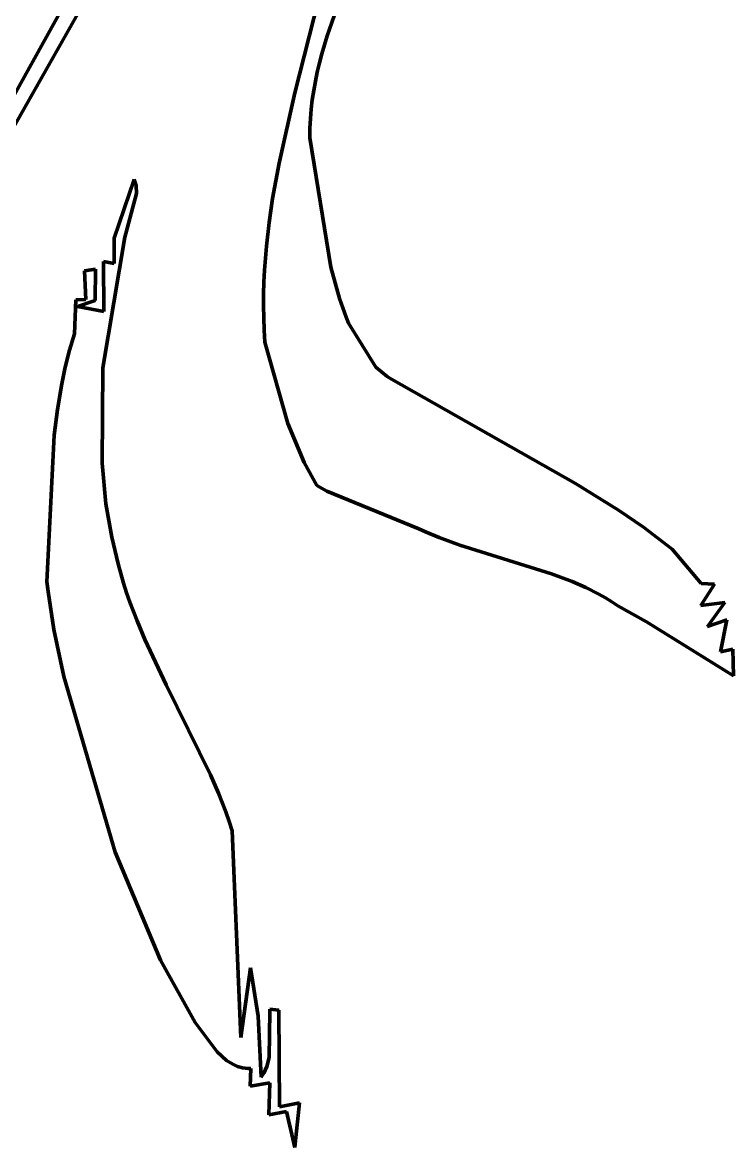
# Model space of a CAD drawing. Header units: millimetres. Extents: x 0 to 11.1, y 0 to 17.3.
# Drawn here: x 1.468 to 2.536, y 6.512 to 8.201 of the extents above; entities that cross this region are included whole.
import ezdxf

# ---------------------------------------------------------------- set-up
doc = ezdxf.new("R2010")
doc.units = ezdxf.units.MM
doc.layers.add('color#010101ff', color=7, linetype='CONTINUOUS', lineweight=100)
doc.layers.add('color#ffffffff', color=7, linetype='CONTINUOUS', lineweight=100)

msp = doc.modelspace()

# ---------------------------------------------------------------- linework, layer by layer
at = {"layer": 'color#010101ff'}
for p, q in [((1.6176, 8.3327), (1.4377, 8.0136)), ((1.397, 7.9864), (1.5723, 8.3022)), ((1.8776, 8.0961), (1.9129, 8.2359)), ((1.9398, 8.2216), (1.9259, 8.1814)), ((1.9259, 8.1814), (1.9179, 8.1543)), ((1.9179, 8.1543), (1.9143, 8.1407)), ((1.911, 8.1269), (1.9082, 8.1132)), ((1.9143, 8.1407), (1.911, 8.1269)), ((1.9082, 8.1132), (1.9057, 8.0993)), ((1.8537, 7.9903), (1.8776, 8.0961)), ((1.9057, 8.0993), (1.9036, 8.0853)), ((1.9036, 8.0853), (1.902, 8.0713)), ((1.902, 8.0713), (1.9008, 8.0571)), ((1.9001, 8.0429), (1.9, 8.0285)), ((1.9008, 8.0571), (1.9001, 8.0429)), ((1.9, 8.0285), (1.9312, 7.8342)), ((1.844, 7.937), (1.8537, 7.9903)), ((1.6063, 7.8774), (1.6362, 7.9658)), ((1.6362, 7.9658), (1.6389, 7.9567)), ((1.6398, 7.9447), (1.6235, 7.8848)), ((1.6389, 7.9567), (1.6398, 7.9447)), ((1.8388, 7.9014), (1.844, 7.937)), ((1.8347, 7.8657), (1.8388, 7.9014)), ((1.622, 7.8789), (1.5889, 7.6828)), ((1.6059, 7.8395), (1.6063, 7.8774)), ((1.6235, 7.8848), (1.622, 7.8789)), ((1.8331, 7.8477), (1.8347, 7.8657)), ((1.5908, 7.7677), (1.5902, 7.8427)), ((1.5902, 7.8427), (1.6059, 7.8395)), ((1.8318, 7.8298), (1.8331, 7.8477)), ((1.5614, 7.8286), (1.5783, 7.8313)), ((1.5638, 7.7855), (1.5614, 7.8286)), ((1.5783, 7.8313), (1.5776, 7.7842)), ((1.831, 7.8118), (1.8318, 7.8298)), ((1.9312, 7.8342), (1.9444, 7.7869)), ((1.8304, 7.7939), (1.831, 7.8118)), ((1.8303, 7.7758), (1.8304, 7.7939)), ((1.5467, 7.734), (1.5486, 7.785)), ((1.5486, 7.785), (1.5638, 7.7855)), ((1.5776, 7.7842), (1.551, 7.7752)), ((1.551, 7.7752), (1.5908, 7.7677)), ((1.8306, 7.7578), (1.8303, 7.7758)), ((1.9444, 7.7869), (1.9543, 7.759)), ((1.8314, 7.7397), (1.8306, 7.7578)), ((1.9543, 7.759), (1.958, 7.7498)), ((1.8325, 7.7216), (1.8314, 7.7397)), ((1.958, 7.7498), (1.9991, 7.6841)), ((1.5391, 7.7092), (1.5467, 7.734)), ((1.867, 7.5994), (1.8325, 7.7216)), ((1.5327, 7.684), (1.5391, 7.7092)), ((1.5273, 7.6587), (1.5327, 7.684)), ((1.5889, 7.6828), (1.5881, 7.5399)), ((1.9991, 7.6841), (2.0162, 7.6698)), ((1.5209, 7.6205), (1.5273, 7.6587)), ((2.0162, 7.6698), (2.0226, 7.6659)), ((2.0226, 7.6659), (2.299, 7.5092)), ((1.5161, 7.5819), (1.5209, 7.6205)), ((1.8915, 7.5409), (1.867, 7.5994)), ((1.505, 7.3614), (1.5161, 7.5819)), ((1.5881, 7.5399), (1.5938, 7.4789)), ((1.9106, 7.5064), (1.8915, 7.5409)), ((1.9254, 7.4977), (1.9106, 7.5064)), ((2.299, 7.5092), (2.3632, 7.4693)), ((2.0636, 7.4411), (1.9254, 7.4977)), ((1.5938, 7.4789), (1.6024, 7.4286)), ((2.3632, 7.4693), (2.4007, 7.4437)), ((2.0736, 7.4365), (2.0636, 7.4411)), ((2.0941, 7.428), (2.0736, 7.4365)), ((2.4007, 7.4437), (2.4441, 7.4104)), ((1.6024, 7.4286), (1.6122, 7.3888)), ((2.1253, 7.4166), (2.0941, 7.428)), ((2.263, 7.3737), (2.1253, 7.4166)), ((2.4441, 7.4104), (2.4877, 7.3589)), ((1.6122, 7.3888), (1.616, 7.3741)), ((1.616, 7.3741), (1.6202, 7.3596)), ((2.294, 7.3618), (2.263, 7.3737)), ((1.5068, 7.3471), (1.505, 7.3614)), ((1.6202, 7.3596), (1.6248, 7.3452)), ((2.3141, 7.3528), (2.294, 7.3618)), ((2.3339, 7.3428), (2.3141, 7.3528)), ((2.5074, 7.358), (2.4868, 7.3262)), ((2.4877, 7.3589), (2.5074, 7.358)), ((1.5157, 7.2899), (1.5068, 7.3471)), ((1.6248, 7.3452), (1.6297, 7.3309)), ((2.3436, 7.3374), (2.3339, 7.3428)), ((2.3531, 7.3316), (2.3436, 7.3374)), ((1.6297, 7.3309), (1.6404, 7.3028)), ((2.3625, 7.3254), (2.3531, 7.3316)), ((2.4054, 7.3016), (2.3625, 7.3254)), ((2.4868, 7.3262), (2.5231, 7.3305)), ((2.5231, 7.3305), (2.497, 7.2946)), ((1.6404, 7.3028), (1.652, 7.2751)), ((2.536, 7.2206), (2.4054, 7.3016)), ((2.497, 7.2946), (2.5262, 7.3045)), ((2.5262, 7.3045), (2.5165, 7.2563)), ((1.5305, 7.2192), (1.5157, 7.2899)), ((1.652, 7.2751), (1.6844, 7.207)), ((2.5165, 7.2563), (2.5349, 7.2604)), ((2.5349, 7.2604), (2.536, 7.2206)), ((1.6077, 6.9555), (1.5305, 7.2192)), ((1.6844, 7.207), (1.751, 7.0717)), ((1.751, 7.0717), (1.7629, 7.044)), ((1.7629, 7.044), (1.7738, 7.016)), ((1.7738, 7.016), (1.7788, 7.0017)), ((1.7788, 7.0017), (1.7834, 6.9874)), ((1.7834, 6.9874), (1.7965, 6.6774)), ((1.6755, 6.7934), (1.6077, 6.9555)), ((1.7275, 6.6996), (1.6755, 6.7934)), ((1.7965, 6.6774), (1.8107, 6.7821)), ((1.8107, 6.7821), (1.8224, 6.7092)), ((1.8224, 6.7092), (1.8267, 6.6178)), ((1.839, 6.6472), (1.8396, 6.7162)), ((1.8396, 6.7162), (1.8399, 6.7197)), ((1.8399, 6.7197), (1.8534, 6.7181)), ((1.8534, 6.7181), (1.8542, 6.5732)), ((1.7607, 6.6559), (1.7275, 6.6996)), ((1.7749, 6.6429), (1.7607, 6.6559)), ((1.7845, 6.637), (1.7749, 6.6429)), ((1.8354, 6.6335), (1.839, 6.6472)), ((1.7915, 6.6339), (1.7845, 6.637)), ((1.7989, 6.6318), (1.7915, 6.6339)), ((1.807, 6.6307), (1.7989, 6.6318)), ((1.8112, 6.6306), (1.807, 6.6307)), ((1.8104, 6.6043), (1.8112, 6.6306)), ((1.8267, 6.6178), (1.8308, 6.6239)), ((1.8308, 6.6239), (1.8354, 6.6335)), ((1.8398, 6.6094), (1.8104, 6.6043)), ((1.8383, 6.5609), (1.8398, 6.6094)), ((1.8542, 6.5732), (1.8844, 6.5794)), ((1.8844, 6.5794), (1.8778, 6.5178)), ((1.8648, 6.5661), (1.8383, 6.5609)), ((1.8772, 6.5121), (1.8648, 6.5661)), ((1.8778, 6.5178), (1.8772, 6.5121))]:
    msp.add_line(p, q, dxfattribs=at)
at = {"layer": 'color#ffffffff'}
for p, q in [((1.4377, 8.0136), (1.6176, 8.3327)), ((1.5723, 8.3022), (1.397, 7.9864)), ((1.9129, 8.2359), (1.8776, 8.0961)), ((1.9259, 8.1814), (1.9398, 8.2216)), ((1.9179, 8.1543), (1.9259, 8.1814)), ((1.9143, 8.1407), (1.9179, 8.1543)), ((1.9082, 8.1132), (1.911, 8.1269)), ((1.911, 8.1269), (1.9143, 8.1407)), ((1.9057, 8.0993), (1.9082, 8.1132)), ((1.8776, 8.0961), (1.8537, 7.9903)), ((1.9036, 8.0853), (1.9057, 8.0993)), ((1.902, 8.0713), (1.9036, 8.0853)), ((1.9008, 8.0571), (1.902, 8.0713)), ((1.9, 8.0285), (1.9001, 8.0429)), ((1.9001, 8.0429), (1.9008, 8.0571)), ((1.9312, 7.8342), (1.9, 8.0285)), ((1.8537, 7.9903), (1.844, 7.937)), ((1.6362, 7.9658), (1.6063, 7.8774)), ((1.6389, 7.9567), (1.6362, 7.9658)), ((1.6235, 7.8848), (1.6398, 7.9447)), ((1.6398, 7.9447), (1.6389, 7.9567)), ((1.844, 7.937), (1.8388, 7.9014)), ((1.8388, 7.9014), (1.8347, 7.8657)), ((1.5889, 7.6828), (1.622, 7.8789)), ((1.6063, 7.8774), (1.6059, 7.8395)), ((1.622, 7.8789), (1.6235, 7.8848)), ((1.8347, 7.8657), (1.8331, 7.8477)), ((1.6059, 7.8395), (1.5902, 7.8427)), ((1.5902, 7.8427), (1.5908, 7.7677)), ((1.8331, 7.8477), (1.8318, 7.8298)), ((1.5783, 7.8313), (1.5614, 7.8286)), ((1.5614, 7.8286), (1.5638, 7.7855)), ((1.5776, 7.7842), (1.5783, 7.8313)), ((1.8318, 7.8298), (1.831, 7.8118)), ((1.9444, 7.7869), (1.9312, 7.8342)), ((1.831, 7.8118), (1.8304, 7.7939)), ((1.8304, 7.7939), (1.8303, 7.7758)), ((1.5486, 7.785), (1.5467, 7.734)), ((1.5638, 7.7855), (1.5486, 7.785)), ((1.551, 7.7752), (1.5776, 7.7842)), ((1.5908, 7.7677), (1.551, 7.7752)), ((1.8303, 7.7758), (1.8306, 7.7578)), ((1.9543, 7.759), (1.9444, 7.7869)), ((1.8306, 7.7578), (1.8314, 7.7397)), ((1.958, 7.7498), (1.9543, 7.759)), ((1.8314, 7.7397), (1.8325, 7.7216)), ((1.9991, 7.6841), (1.958, 7.7498)), ((1.5467, 7.734), (1.5391, 7.7092)), ((1.8325, 7.7216), (1.867, 7.5994)), ((1.5391, 7.7092), (1.5327, 7.684)), ((1.5327, 7.684), (1.5273, 7.6587)), ((1.5881, 7.5399), (1.5889, 7.6828)), ((2.0162, 7.6698), (1.9991, 7.6841)), ((1.5273, 7.6587), (1.5209, 7.6205)), ((2.0226, 7.6659), (2.0162, 7.6698)), ((2.299, 7.5092), (2.0226, 7.6659)), ((1.5209, 7.6205), (1.5161, 7.5819)), ((1.867, 7.5994), (1.8915, 7.5409)), ((1.5161, 7.5819), (1.505, 7.3614)), ((1.5938, 7.4789), (1.5881, 7.5399)), ((1.8915, 7.5409), (1.9106, 7.5064)), ((1.9106, 7.5064), (1.9254, 7.4977)), ((2.3632, 7.4693), (2.299, 7.5092)), ((1.9254, 7.4977), (2.0636, 7.4411)), ((1.6024, 7.4286), (1.5938, 7.4789)), ((2.4007, 7.4437), (2.3632, 7.4693)), ((2.0636, 7.4411), (2.0736, 7.4365)), ((2.0736, 7.4365), (2.0941, 7.428)), ((2.4441, 7.4104), (2.4007, 7.4437)), ((1.6122, 7.3888), (1.6024, 7.4286)), ((2.0941, 7.428), (2.1253, 7.4166)), ((2.1253, 7.4166), (2.263, 7.3737)), ((2.4877, 7.3589), (2.4441, 7.4104)), ((1.616, 7.3741), (1.6122, 7.3888)), ((1.6202, 7.3596), (1.616, 7.3741)), ((2.263, 7.3737), (2.294, 7.3618)), ((1.505, 7.3614), (1.5068, 7.3471)), ((1.6248, 7.3452), (1.6202, 7.3596)), ((2.294, 7.3618), (2.3141, 7.3528)), ((2.3141, 7.3528), (2.3339, 7.3428)), ((2.4868, 7.3262), (2.5074, 7.358)), ((2.5074, 7.358), (2.4877, 7.3589)), ((1.5068, 7.3471), (1.5157, 7.2899)), ((1.6297, 7.3309), (1.6248, 7.3452)), ((2.3339, 7.3428), (2.3436, 7.3374)), ((2.3436, 7.3374), (2.3531, 7.3316)), ((1.6404, 7.3028), (1.6297, 7.3309)), ((2.3531, 7.3316), (2.3625, 7.3254)), ((2.3625, 7.3254), (2.4054, 7.3016)), ((2.5231, 7.3305), (2.4868, 7.3262)), ((2.497, 7.2946), (2.5231, 7.3305)), ((1.652, 7.2751), (1.6404, 7.3028)), ((2.4054, 7.3016), (2.536, 7.2206)), ((2.5262, 7.3045), (2.497, 7.2946)), ((2.5165, 7.2563), (2.5262, 7.3045)), ((1.5157, 7.2899), (1.5305, 7.2192)), ((1.6844, 7.207), (1.652, 7.2751)), ((2.5349, 7.2604), (2.5165, 7.2563)), ((2.536, 7.2206), (2.5349, 7.2604)), ((1.5305, 7.2192), (1.6077, 6.9555)), ((1.751, 7.0717), (1.6844, 7.207)), ((1.7629, 7.044), (1.751, 7.0717)), ((1.7738, 7.016), (1.7629, 7.044)), ((1.7788, 7.0017), (1.7738, 7.016)), ((1.7834, 6.9874), (1.7788, 7.0017)), ((1.7965, 6.6774), (1.7834, 6.9874)), ((1.6077, 6.9555), (1.6755, 6.7934)), ((1.6755, 6.7934), (1.7275, 6.6996)), ((1.8107, 6.7821), (1.7965, 6.6774)), ((1.8224, 6.7092), (1.8107, 6.7821)), ((1.8267, 6.6178), (1.8224, 6.7092)), ((1.8396, 6.7162), (1.839, 6.6472)), ((1.8399, 6.7197), (1.8396, 6.7162)), ((1.8534, 6.7181), (1.8399, 6.7197)), ((1.8542, 6.5732), (1.8534, 6.7181)), ((1.7275, 6.6996), (1.7607, 6.6559)), ((1.7607, 6.6559), (1.7749, 6.6429)), ((1.7749, 6.6429), (1.7845, 6.637)), ((1.839, 6.6472), (1.8354, 6.6335)), ((1.7845, 6.637), (1.7915, 6.6339)), ((1.7915, 6.6339), (1.7989, 6.6318)), ((1.7989, 6.6318), (1.807, 6.6307)), ((1.807, 6.6307), (1.8112, 6.6306)), ((1.8112, 6.6306), (1.8104, 6.6043)), ((1.8308, 6.6239), (1.8267, 6.6178)), ((1.8354, 6.6335), (1.8308, 6.6239)), ((1.8104, 6.6043), (1.8398, 6.6094)), ((1.8398, 6.6094), (1.8383, 6.5609)), ((1.8844, 6.5794), (1.8542, 6.5732)), ((1.8778, 6.5178), (1.8844, 6.5794)), ((1.8383, 6.5609), (1.8648, 6.5661)), ((1.8648, 6.5661), (1.8772, 6.5121)), ((1.8772, 6.5121), (1.8778, 6.5178))]:
    msp.add_line(p, q, dxfattribs=at)

doc.saveas('drawing.dxf')
